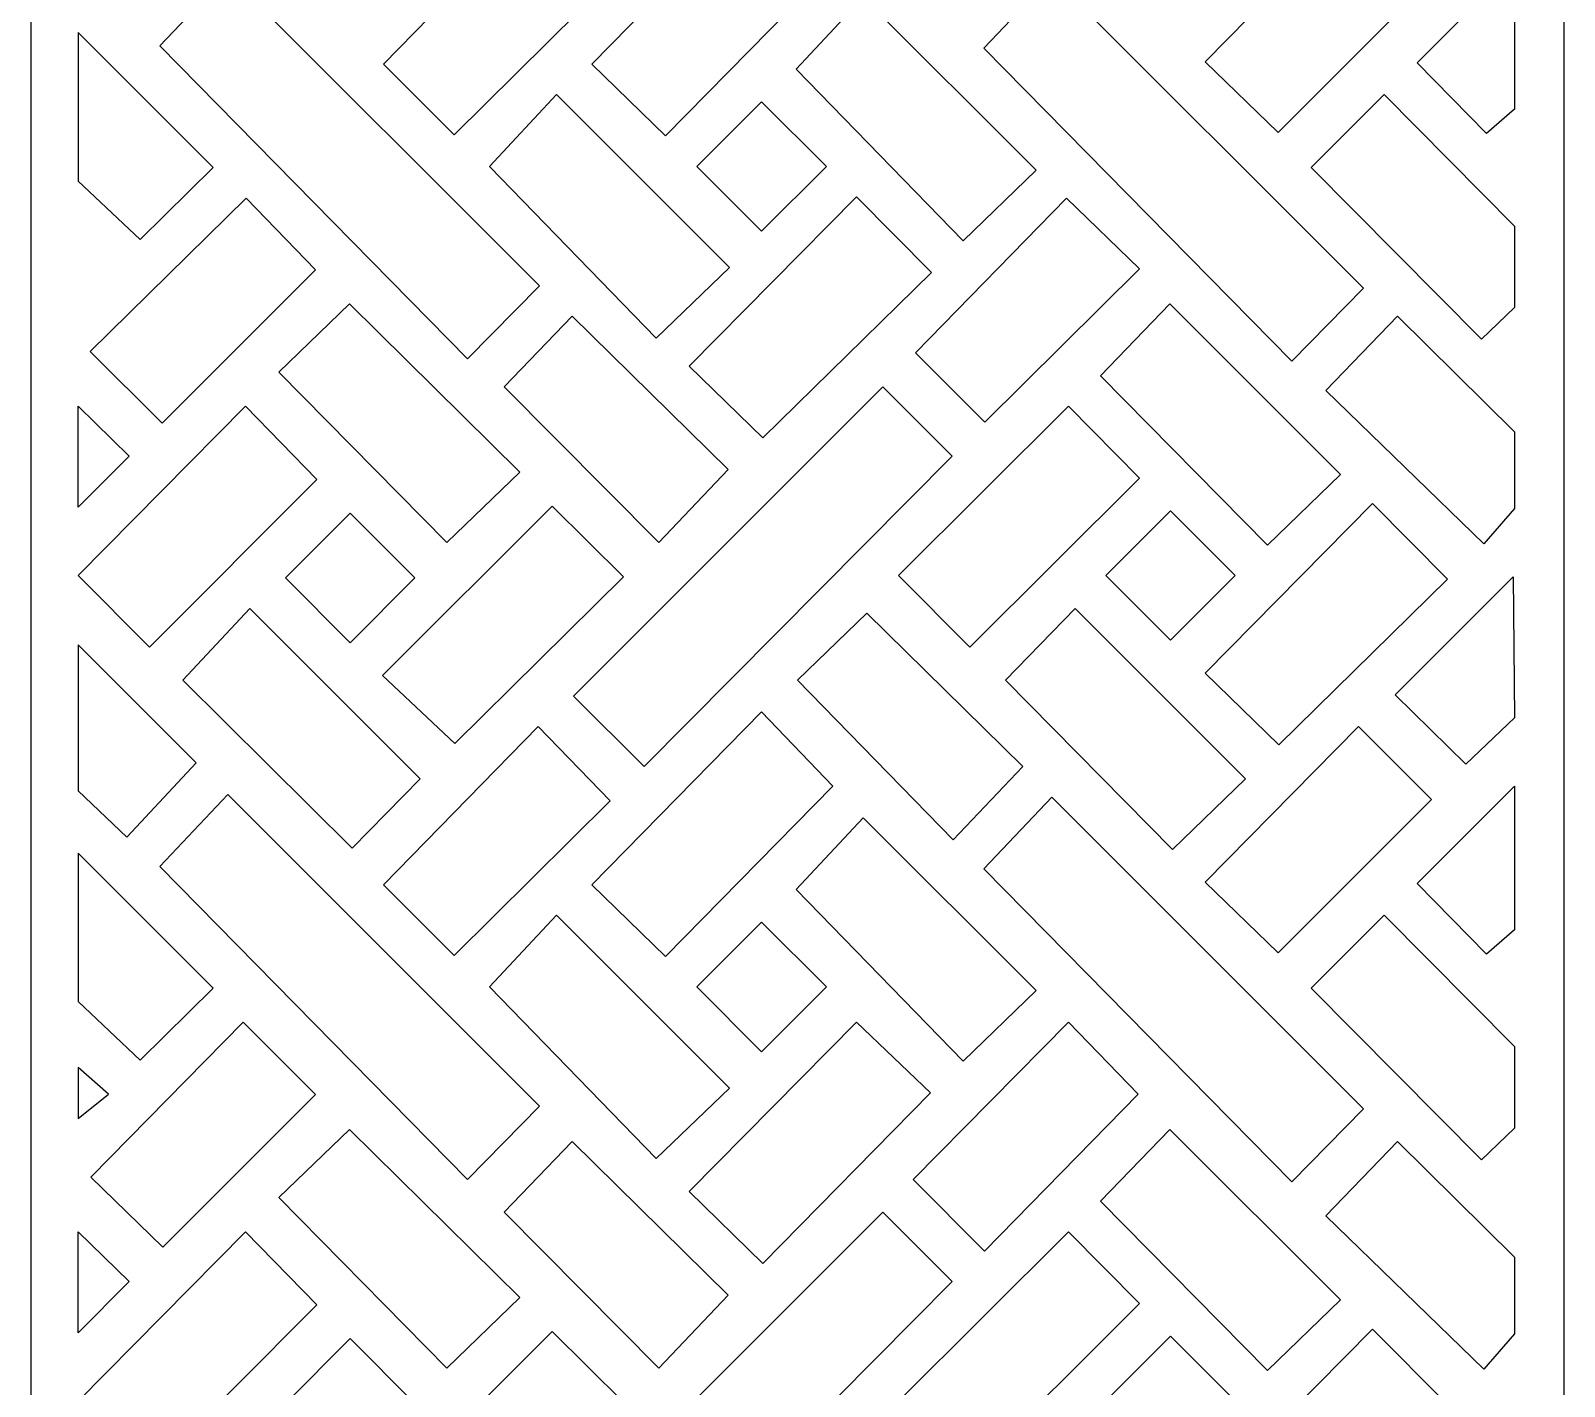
# Model space of a CAD drawing. Header units: centimetres. Extents: x 7.5 to 12.3, y -9 to 9.
# Drawn here: x 7.547 to 12.332, y -4.188 to 0.041 of the extents above; entities that cross this region are included whole.
import ezdxf

# ---------------------------------------------------------------- set-up
doc = ezdxf.new("R2010")
doc.units = ezdxf.units.CM
doc.header["$MEASUREMENT"] = 0
doc.layers.add('layer 1', color=7, linetype='Continuous')

msp = doc.modelspace()

# ---------------------------------------------------------------- linework, layer by layer
at = {"layer": 'layer 1', "color": 250}
for points, knots in [([(7.54732, -9.00022), (7.54732, -9.00022), (7.54732, 9.00077), (7.54732, 9.00077), (7.54732, 9.00077), (7.54732, 9.00077), (12.33248, 9.00077), (12.33248, 9.00077), (12.33248, 9.00077), (12.33248, 9.00077), (12.33248, -9.00022), (12.33248, -9.00022), (12.33248, -9.00022), (12.33248, -9.00022), (7.54732, -9.00022), (7.54732, -9.00022)], [0, 0, 0, 0, 0.2, 0.2, 0.2, 0.2, 0.4, 0.4, 0.4, 0.4, 0.6, 0.6, 0.6, 0.6, 1, 1, 1, 1]), ([(9.5279, -0.2877), (9.5279, -0.2877), (9.29808, -0.06404), (9.29808, -0.06404), (9.29808, -0.06404), (9.29808, -0.06404), (9.82798, 0.47565), (9.82798, 0.47565), (9.82798, 0.47565), (9.82798, 0.47565), (10.05003, 0.24388), (10.05003, 0.24388), (10.05003, 0.24388), (10.05003, 0.24388), (9.5279, -0.2877), (9.5279, -0.2877)], [0, 0, 0, 0, 0.2, 0.2, 0.2, 0.2, 0.4, 0.4, 0.4, 0.4, 0.6, 0.6, 0.6, 0.6, 1, 1, 1, 1]), ([(8.86893, -0.2839), (8.86893, -0.2839), (8.64866, -0.06363), (8.64866, -0.06363), (8.64866, -0.06363), (8.64866, -0.06363), (9.13098, 0.43008), (9.13098, 0.43008), (9.13098, 0.43008), (9.13098, 0.43008), (9.35504, 0.19841), (9.35504, 0.19841), (9.35504, 0.19841), (9.35504, 0.19841), (8.86893, -0.2839), (8.86893, -0.2839)], [0, 0, 0, 0, 0.2, 0.2, 0.2, 0.2, 0.4, 0.4, 0.4, 0.4, 0.6, 0.6, 0.6, 0.6, 1, 1, 1, 1]), ([(11.44001, -0.27631), (11.44001, -0.27631), (11.21214, -0.05604), (11.21214, -0.05604), (11.21214, -0.05604), (11.21214, -0.05604), (11.69066, 0.43008), (11.69066, 0.43008), (11.69066, 0.43008), (11.69066, 0.43008), (11.91852, 0.20221), (11.91852, 0.20221), (11.91852, 0.20221), (11.91852, 0.20221), (11.44001, -0.27631), (11.44001, -0.27631)], [0, 0, 0, 0, 0.2, 0.2, 0.2, 0.2, 0.4, 0.4, 0.4, 0.4, 0.6, 0.6, 0.6, 0.6, 1, 1, 1, 1]), ([(12.08942, -0.2801), (12.08942, -0.2801), (12.17677, -0.20415), (12.17677, -0.20415), (12.17677, -0.20415), (12.17677, -0.20415), (12.17677, 0.24399), (12.17677, 0.24399), (12.17677, 0.24399), (12.17677, 0.24399), (11.87295, -0.05983), (11.87295, -0.05983), (11.87295, -0.05983), (11.87295, -0.05983), (12.08942, -0.2801), (12.08942, -0.2801)], [0, 0, 0, 0, 0.2, 0.2, 0.2, 0.2, 0.4, 0.4, 0.4, 0.4, 0.6, 0.6, 0.6, 0.6, 1, 1, 1, 1]), ([(8.91071, -0.98269), (8.91071, -0.98269), (9.13477, -0.75482), (9.13477, -0.75482), (9.13477, -0.75482), (9.13477, -0.75482), (8.16255, 0.2174), (8.16255, 0.2174), (8.16255, 0.2174), (8.16255, 0.2174), (7.94988, -0.00667), (7.94988, -0.00667), (7.94988, -0.00667), (7.94988, -0.00667), (8.91071, -0.98269), (8.91071, -0.98269)], [0, 0, 0, 0, 0.2, 0.2, 0.2, 0.2, 0.4, 0.4, 0.4, 0.4, 0.6, 0.6, 0.6, 0.6, 1, 1, 1, 1]), ([(11.48178, -0.99028), (11.48178, -0.99028), (11.70585, -0.76242), (11.70585, -0.76242), (11.70585, -0.76242), (11.70585, -0.76242), (10.73362, 0.20981), (10.73362, 0.20981), (10.73362, 0.20981), (10.73362, 0.20981), (10.52095, -0.01426), (10.52095, -0.01426), (10.52095, -0.01426), (10.52095, -0.01426), (11.48178, -0.99028), (11.48178, -0.99028)], [0, 0, 0, 0, 0.2, 0.2, 0.2, 0.2, 0.4, 0.4, 0.4, 0.4, 0.6, 0.6, 0.6, 0.6, 1, 1, 1, 1]), ([(10.45639, -0.61431), (10.45639, -0.61431), (10.68426, -0.39404), (10.68426, -0.39404), (10.68426, -0.39404), (10.68426, -0.39404), (10.14497, 0.14524), (10.14497, 0.14524), (10.14497, 0.14524), (10.14497, 0.14524), (9.9361, -0.07882), (9.9361, -0.07882), (9.9361, -0.07882), (9.9361, -0.07882), (10.45639, -0.61431), (10.45639, -0.61431)], [0, 0, 0, 0, 0.2, 0.2, 0.2, 0.2, 0.4, 0.4, 0.4, 0.4, 0.6, 0.6, 0.6, 0.6, 1, 1, 1, 1]), ([(7.69543, -0.42822), (7.69543, -0.42822), (7.69543, 0.03511), (7.69543, 0.03511), (7.69543, 0.03511), (7.69543, 0.03511), (8.11698, -0.38644), (8.11698, -0.38644), (8.11698, -0.38644), (8.11698, -0.38644), (7.88911, -0.61051), (7.88911, -0.61051), (7.88911, -0.61051), (7.88911, -0.61051), (7.69543, -0.42822), (7.69543, -0.42822)], [0, 0, 0, 0, 0.2, 0.2, 0.2, 0.2, 0.4, 0.4, 0.4, 0.4, 0.6, 0.6, 0.6, 0.6, 1, 1, 1, 1]), ([(9.49936, -0.91813), (9.49936, -0.91813), (9.72722, -0.69786), (9.72722, -0.69786), (9.72722, -0.69786), (9.72722, -0.69786), (9.18794, -0.15858), (9.18794, -0.15858), (9.18794, -0.15858), (9.18794, -0.15858), (8.97907, -0.38264), (8.97907, -0.38264), (8.97907, -0.38264), (8.97907, -0.38264), (9.49936, -0.91813), (9.49936, -0.91813)], [0, 0, 0, 0, 0.2, 0.2, 0.2, 0.2, 0.4, 0.4, 0.4, 0.4, 0.6, 0.6, 0.6, 0.6, 1, 1, 1, 1]), ([(9.62586, -0.38264), (9.62586, -0.38264), (9.82786, -0.18064), (9.82786, -0.18064), (9.82786, -0.18064), (9.82786, -0.18064), (10.02987, -0.38264), (10.02987, -0.38264), (10.02987, -0.38264), (10.02987, -0.38264), (9.82786, -0.58465), (9.82786, -0.58465), (9.82786, -0.58465), (9.82786, -0.58465), (9.62586, -0.38264), (9.62586, -0.38264)], [0, 0, 0, 0, 0.2, 0.2, 0.2, 0.2, 0.4, 0.4, 0.4, 0.4, 0.6, 0.6, 0.6, 0.6, 1, 1, 1, 1]), ([(12.07423, -0.92192), (12.07423, -0.92192), (12.17677, -0.82318), (12.17677, -0.82318), (12.17677, -0.82318), (12.17677, -0.82318), (12.17677, -0.56873), (12.17677, -0.56873), (12.17677, -0.56873), (12.17677, -0.56873), (11.77041, -0.15858), (11.77041, -0.15858), (11.77041, -0.15858), (11.77041, -0.15858), (11.54254, -0.38644), (11.54254, -0.38644), (11.54254, -0.38644), (11.54254, -0.38644), (12.07423, -0.92192), (12.07423, -0.92192)], [0, 0, 0, 0, 0.1666667, 0.1666667, 0.1666667, 0.1666667, 0.3333333, 0.3333333, 0.3333333, 0.3333333, 0.5, 0.5, 0.5, 0.5, 0.6666667, 0.6666667, 0.6666667, 0.6666667, 1, 1, 1, 1]), ([(9.83172, -1.22954), (9.83172, -1.22954), (9.6019, -1.00589), (9.6019, -1.00589), (9.6019, -1.00589), (9.6019, -1.00589), (10.1242, -0.47759), (10.1242, -0.47759), (10.1242, -0.47759), (10.1242, -0.47759), (10.35765, -0.71316), (10.35765, -0.71316), (10.35765, -0.71316), (10.35765, -0.71316), (9.83172, -1.22954), (9.83172, -1.22954)], [0, 0, 0, 0, 0.2, 0.2, 0.2, 0.2, 0.4, 0.4, 0.4, 0.4, 0.6, 0.6, 0.6, 0.6, 1, 1, 1, 1]), ([(7.95747, -1.18397), (7.95747, -1.18397), (7.73341, -0.9599), (7.73341, -0.9599), (7.73341, -0.9599), (7.73341, -0.9599), (8.21952, -0.48139), (8.21952, -0.48139), (8.21952, -0.48139), (8.21952, -0.48139), (8.43599, -0.70545), (8.43599, -0.70545), (8.43599, -0.70545), (8.43599, -0.70545), (7.95747, -1.18397), (7.95747, -1.18397)], [0, 0, 0, 0, 0.2, 0.2, 0.2, 0.2, 0.4, 0.4, 0.4, 0.4, 0.6, 0.6, 0.6, 0.6, 1, 1, 1, 1]), ([(10.52475, -1.18017), (10.52475, -1.18017), (10.30828, -0.9637), (10.30828, -0.9637), (10.30828, -0.9637), (10.30828, -0.9637), (10.7792, -0.48139), (10.7792, -0.48139), (10.7792, -0.48139), (10.7792, -0.48139), (11.00706, -0.70165), (11.00706, -0.70165), (11.00706, -0.70165), (11.00706, -0.70165), (10.52475, -1.18017), (10.52475, -1.18017)], [0, 0, 0, 0, 0.2, 0.2, 0.2, 0.2, 0.4, 0.4, 0.4, 0.4, 0.6, 0.6, 0.6, 0.6, 1, 1, 1, 1]), ([(8.84614, -1.55615), (8.84614, -1.55615), (9.07401, -1.33588), (9.07401, -1.33588), (9.07401, -1.33588), (9.07401, -1.33588), (8.54233, -0.81179), (8.54233, -0.81179), (8.54233, -0.81179), (8.54233, -0.81179), (8.32206, -1.02446), (8.32206, -1.02446), (8.32206, -1.02446), (8.32206, -1.02446), (8.84614, -1.55615), (8.84614, -1.55615)], [0, 0, 0, 0, 0.2, 0.2, 0.2, 0.2, 0.4, 0.4, 0.4, 0.4, 0.6, 0.6, 0.6, 0.6, 1, 1, 1, 1]), ([(11.40583, -1.56375), (11.40583, -1.56375), (11.63369, -1.34348), (11.63369, -1.34348), (11.63369, -1.34348), (11.63369, -1.34348), (11.102, -0.81179), (11.102, -0.81179), (11.102, -0.81179), (11.102, -0.81179), (10.88553, -1.03586), (10.88553, -1.03586), (10.88553, -1.03586), (10.88553, -1.03586), (11.40583, -1.56375), (11.40583, -1.56375)], [0, 0, 0, 0, 0.2, 0.2, 0.2, 0.2, 0.4, 0.4, 0.4, 0.4, 0.6, 0.6, 0.6, 0.6, 1, 1, 1, 1]), ([(9.50695, -1.55615), (9.50695, -1.55615), (9.02464, -1.07004), (9.02464, -1.07004), (9.02464, -1.07004), (9.02464, -1.07004), (9.23731, -0.84977), (9.23731, -0.84977), (9.23731, -0.84977), (9.23731, -0.84977), (9.72343, -1.32828), (9.72343, -1.32828), (9.72343, -1.32828), (9.72343, -1.32828), (9.50695, -1.55615), (9.50695, -1.55615)], [0, 0, 0, 0, 0.2, 0.2, 0.2, 0.2, 0.4, 0.4, 0.4, 0.4, 0.6, 0.6, 0.6, 0.6, 1, 1, 1, 1]), ([(12.08183, -1.55995), (12.08183, -1.55995), (12.17677, -1.44981), (12.17677, -1.44981), (12.17677, -1.44981), (12.17677, -1.44981), (12.17677, -1.21055), (12.17677, -1.21055), (12.17677, -1.21055), (12.17677, -1.21055), (11.81219, -0.84977), (11.81219, -0.84977), (11.81219, -0.84977), (11.81219, -0.84977), (11.58812, -1.08143), (11.58812, -1.08143), (11.58812, -1.08143), (11.58812, -1.08143), (12.08183, -1.55995), (12.08183, -1.55995)], [0, 0, 0, 0, 0.1666667, 0.1666667, 0.1666667, 0.1666667, 0.3333333, 0.3333333, 0.3333333, 0.3333333, 0.5, 0.5, 0.5, 0.5, 0.6666667, 0.6666667, 0.6666667, 0.6666667, 1, 1, 1, 1]), ([(9.46138, -2.25494), (9.46138, -2.25494), (9.24111, -2.03467), (9.24111, -2.03467), (9.24111, -2.03467), (9.24111, -2.03467), (10.20574, -1.07004), (10.20574, -1.07004), (10.20574, -1.07004), (10.20574, -1.07004), (10.42221, -1.28651), (10.42221, -1.28651), (10.42221, -1.28651), (10.42221, -1.28651), (9.46138, -2.25494), (9.46138, -2.25494)], [0, 0, 0, 0, 0.2, 0.2, 0.2, 0.2, 0.4, 0.4, 0.4, 0.4, 0.6, 0.6, 0.6, 0.6, 1, 1, 1, 1]), ([(7.91766, -1.88276), (7.91766, -1.88276), (7.69543, -1.6591), (7.69543, -1.6591), (7.69543, -1.6591), (7.69543, -1.6591), (8.21773, -1.1308), (8.21773, -1.1308), (8.21773, -1.1308), (8.21773, -1.1308), (8.43979, -1.35877), (8.43979, -1.35877), (8.43979, -1.35877), (8.43979, -1.35877), (7.91766, -1.88276), (7.91766, -1.88276)], [0, 0, 0, 0, 0.2, 0.2, 0.2, 0.2, 0.4, 0.4, 0.4, 0.4, 0.6, 0.6, 0.6, 0.6, 1, 1, 1, 1]), ([(7.69543, -1.44602), (7.69543, -1.44602), (7.85493, -1.28651), (7.85493, -1.28651), (7.85493, -1.28651), (7.85493, -1.28651), (7.69543, -1.1308), (7.69543, -1.1308), (7.69543, -1.1308), (7.69543, -1.1308), (7.69543, -1.44602), (7.69543, -1.44602)], [0, 0, 0, 0, 0.25, 0.25, 0.25, 0.25, 0.5, 0.5, 0.5, 0.5, 1, 1, 1, 1]), ([(10.47734, -1.88276), (10.47734, -1.88276), (10.25511, -1.6591), (10.25511, -1.6591), (10.25511, -1.6591), (10.25511, -1.6591), (10.78501, -1.1308), (10.78501, -1.1308), (10.78501, -1.1308), (10.78501, -1.1308), (11.00706, -1.35498), (11.00706, -1.35498), (11.00706, -1.35498), (11.00706, -1.35498), (10.47734, -1.88276), (10.47734, -1.88276)], [0, 0, 0, 0, 0.2, 0.2, 0.2, 0.2, 0.4, 0.4, 0.4, 0.4, 0.6, 0.6, 0.6, 0.6, 1, 1, 1, 1]), ([(11.44196, -2.18658), (11.44196, -2.18658), (11.21214, -1.96292), (11.21214, -1.96292), (11.21214, -1.96292), (11.21214, -1.96292), (11.73444, -1.43462), (11.73444, -1.43462), (11.73444, -1.43462), (11.73444, -1.43462), (11.96789, -1.67019), (11.96789, -1.67019), (11.96789, -1.67019), (11.96789, -1.67019), (11.44196, -2.18658), (11.44196, -2.18658)], [0, 0, 0, 0, 0.2, 0.2, 0.2, 0.2, 0.4, 0.4, 0.4, 0.4, 0.6, 0.6, 0.6, 0.6, 1, 1, 1, 1]), ([(8.34222, -1.66629), (8.34222, -1.66629), (8.54423, -1.46428), (8.54423, -1.46428), (8.54423, -1.46428), (8.54423, -1.46428), (8.74623, -1.66629), (8.74623, -1.66629), (8.74623, -1.66629), (8.74623, -1.66629), (8.54423, -1.86829), (8.54423, -1.86829), (8.54423, -1.86829), (8.54423, -1.86829), (8.34222, -1.66629), (8.34222, -1.66629)], [0, 0, 0, 0, 0.2, 0.2, 0.2, 0.2, 0.4, 0.4, 0.4, 0.4, 0.6, 0.6, 0.6, 0.6, 1, 1, 1, 1]), ([(8.87089, -2.18278), (8.87089, -2.18278), (8.64487, -1.97052), (8.64487, -1.97052), (8.64487, -1.97052), (8.64487, -1.97052), (9.17476, -1.44222), (9.17476, -1.44222), (9.17476, -1.44222), (9.17476, -1.44222), (9.39682, -1.6626), (9.39682, -1.6626), (9.39682, -1.6626), (9.39682, -1.6626), (8.87089, -2.18278), (8.87089, -2.18278)], [0, 0, 0, 0, 0.2, 0.2, 0.2, 0.2, 0.4, 0.4, 0.4, 0.4, 0.6, 0.6, 0.6, 0.6, 1, 1, 1, 1]), ([(10.9019, -1.65869), (10.9019, -1.65869), (11.1039, -1.45669), (11.1039, -1.45669), (11.1039, -1.45669), (11.1039, -1.45669), (11.30591, -1.65869), (11.30591, -1.65869), (11.30591, -1.65869), (11.30591, -1.65869), (11.1039, -1.86069), (11.1039, -1.86069), (11.1039, -1.86069), (11.1039, -1.86069), (10.9019, -1.65869), (10.9019, -1.65869)], [0, 0, 0, 0, 0.2, 0.2, 0.2, 0.2, 0.4, 0.4, 0.4, 0.4, 0.6, 0.6, 0.6, 0.6, 1, 1, 1, 1]), ([(12.02486, -2.24734), (12.02486, -2.24734), (12.17677, -2.10303), (12.17677, -2.10303), (12.17677, -2.10303), (12.17677, -2.10303), (12.17297, -1.66249), (12.17297, -1.66249), (12.17297, -1.66249), (12.17297, -1.66249), (11.80459, -2.03087), (11.80459, -2.03087), (11.80459, -2.03087), (11.80459, -2.03087), (12.02486, -2.24734), (12.02486, -2.24734)], [0, 0, 0, 0, 0.2, 0.2, 0.2, 0.2, 0.4, 0.4, 0.4, 0.4, 0.6, 0.6, 0.6, 0.6, 1, 1, 1, 1]), ([(8.54992, -2.50939), (8.54992, -2.50939), (8.7626, -2.29292), (8.7626, -2.29292), (8.7626, -2.29292), (8.7626, -2.29292), (8.23091, -1.76123), (8.23091, -1.76123), (8.23091, -1.76123), (8.23091, -1.76123), (8.02204, -1.9853), (8.02204, -1.9853), (8.02204, -1.9853), (8.02204, -1.9853), (8.54992, -2.50939), (8.54992, -2.50939)], [0, 0, 0, 0, 0.2, 0.2, 0.2, 0.2, 0.4, 0.4, 0.4, 0.4, 0.6, 0.6, 0.6, 0.6, 1, 1, 1, 1]), ([(11.1096, -2.51319), (11.1096, -2.51319), (11.33747, -2.29292), (11.33747, -2.29292), (11.33747, -2.29292), (11.33747, -2.29292), (10.80578, -1.76123), (10.80578, -1.76123), (10.80578, -1.76123), (10.80578, -1.76123), (10.58931, -1.9853), (10.58931, -1.9853), (10.58931, -1.9853), (10.58931, -1.9853), (11.1096, -2.51319), (11.1096, -2.51319)], [0, 0, 0, 0, 0.2, 0.2, 0.2, 0.2, 0.4, 0.4, 0.4, 0.4, 0.6, 0.6, 0.6, 0.6, 1, 1, 1, 1]), ([(10.42601, -2.4828), (10.42601, -2.4828), (9.9399, -1.9853), (9.9399, -1.9853), (9.9399, -1.9853), (9.9399, -1.9853), (10.15637, -1.77642), (10.15637, -1.77642), (10.15637, -1.77642), (10.15637, -1.77642), (10.64248, -2.25494), (10.64248, -2.25494), (10.64248, -2.25494), (10.64248, -2.25494), (10.42601, -2.4828), (10.42601, -2.4828)], [0, 0, 0, 0, 0.2, 0.2, 0.2, 0.2, 0.4, 0.4, 0.4, 0.4, 0.6, 0.6, 0.6, 0.6, 1, 1, 1, 1]), ([(7.84734, -2.47521), (7.84734, -2.47521), (7.69543, -2.33089), (7.69543, -2.33089), (7.69543, -2.33089), (7.69543, -2.33089), (7.69543, -1.87516), (7.69543, -1.87516), (7.69543, -1.87516), (7.69543, -1.87516), (8.06381, -2.24354), (8.06381, -2.24354), (8.06381, -2.24354), (8.06381, -2.24354), (7.84734, -2.47521), (7.84734, -2.47521)], [0, 0, 0, 0, 0.2, 0.2, 0.2, 0.2, 0.4, 0.4, 0.4, 0.4, 0.6, 0.6, 0.6, 0.6, 1, 1, 1, 1]), ([(9.5279, -2.84739), (9.5279, -2.84739), (9.29808, -2.62373), (9.29808, -2.62373), (9.29808, -2.62373), (9.29808, -2.62373), (9.82798, -2.08404), (9.82798, -2.08404), (9.82798, -2.08404), (9.82798, -2.08404), (10.05003, -2.31581), (10.05003, -2.31581), (10.05003, -2.31581), (10.05003, -2.31581), (9.5279, -2.84739), (9.5279, -2.84739)], [0, 0, 0, 0, 0.2, 0.2, 0.2, 0.2, 0.4, 0.4, 0.4, 0.4, 0.6, 0.6, 0.6, 0.6, 1, 1, 1, 1]), ([(8.86893, -2.84359), (8.86893, -2.84359), (8.64866, -2.62332), (8.64866, -2.62332), (8.64866, -2.62332), (8.64866, -2.62332), (9.13098, -2.12961), (9.13098, -2.12961), (9.13098, -2.12961), (9.13098, -2.12961), (9.35504, -2.36127), (9.35504, -2.36127), (9.35504, -2.36127), (9.35504, -2.36127), (8.86893, -2.84359), (8.86893, -2.84359)], [0, 0, 0, 0, 0.2, 0.2, 0.2, 0.2, 0.4, 0.4, 0.4, 0.4, 0.6, 0.6, 0.6, 0.6, 1, 1, 1, 1]), ([(11.44001, -2.83599), (11.44001, -2.83599), (11.21214, -2.61572), (11.21214, -2.61572), (11.21214, -2.61572), (11.21214, -2.61572), (11.69066, -2.12961), (11.69066, -2.12961), (11.69066, -2.12961), (11.69066, -2.12961), (11.91852, -2.35748), (11.91852, -2.35748), (11.91852, -2.35748), (11.91852, -2.35748), (11.44001, -2.83599), (11.44001, -2.83599)], [0, 0, 0, 0, 0.2, 0.2, 0.2, 0.2, 0.4, 0.4, 0.4, 0.4, 0.6, 0.6, 0.6, 0.6, 1, 1, 1, 1]), ([(8.91071, -3.54238), (8.91071, -3.54238), (9.13477, -3.31451), (9.13477, -3.31451), (9.13477, -3.31451), (9.13477, -3.31451), (8.16255, -2.34229), (8.16255, -2.34229), (8.16255, -2.34229), (8.16255, -2.34229), (7.94988, -2.56635), (7.94988, -2.56635), (7.94988, -2.56635), (7.94988, -2.56635), (8.91071, -3.54238), (8.91071, -3.54238)], [0, 0, 0, 0, 0.2, 0.2, 0.2, 0.2, 0.4, 0.4, 0.4, 0.4, 0.6, 0.6, 0.6, 0.6, 1, 1, 1, 1]), ([(12.08942, -2.83979), (12.08942, -2.83979), (12.17677, -2.76384), (12.17677, -2.76384), (12.17677, -2.76384), (12.17677, -2.76384), (12.17677, -2.3157), (12.17677, -2.3157), (12.17677, -2.3157), (12.17677, -2.3157), (11.87295, -2.61952), (11.87295, -2.61952), (11.87295, -2.61952), (11.87295, -2.61952), (12.08942, -2.83979), (12.08942, -2.83979)], [0, 0, 0, 0, 0.2, 0.2, 0.2, 0.2, 0.4, 0.4, 0.4, 0.4, 0.6, 0.6, 0.6, 0.6, 1, 1, 1, 1]), ([(11.48178, -3.54997), (11.48178, -3.54997), (11.70585, -3.32211), (11.70585, -3.32211), (11.70585, -3.32211), (11.70585, -3.32211), (10.73362, -2.34988), (10.73362, -2.34988), (10.73362, -2.34988), (10.73362, -2.34988), (10.52095, -2.57395), (10.52095, -2.57395), (10.52095, -2.57395), (10.52095, -2.57395), (11.48178, -3.54997), (11.48178, -3.54997)], [0, 0, 0, 0, 0.2, 0.2, 0.2, 0.2, 0.4, 0.4, 0.4, 0.4, 0.6, 0.6, 0.6, 0.6, 1, 1, 1, 1]), ([(10.45639, -3.174), (10.45639, -3.174), (10.68426, -2.95373), (10.68426, -2.95373), (10.68426, -2.95373), (10.68426, -2.95373), (10.14497, -2.41444), (10.14497, -2.41444), (10.14497, -2.41444), (10.14497, -2.41444), (9.9361, -2.63851), (9.9361, -2.63851), (9.9361, -2.63851), (9.9361, -2.63851), (10.45639, -3.174), (10.45639, -3.174)], [0, 0, 0, 0, 0.2, 0.2, 0.2, 0.2, 0.4, 0.4, 0.4, 0.4, 0.6, 0.6, 0.6, 0.6, 1, 1, 1, 1]), ([(7.69543, -2.9879), (7.69543, -2.9879), (7.69543, -2.52458), (7.69543, -2.52458), (7.69543, -2.52458), (7.69543, -2.52458), (8.11698, -2.94613), (8.11698, -2.94613), (8.11698, -2.94613), (8.11698, -2.94613), (7.88911, -3.1702), (7.88911, -3.1702), (7.88911, -3.1702), (7.88911, -3.1702), (7.69543, -2.9879), (7.69543, -2.9879)], [0, 0, 0, 0, 0.2, 0.2, 0.2, 0.2, 0.4, 0.4, 0.4, 0.4, 0.6, 0.6, 0.6, 0.6, 1, 1, 1, 1]), ([(9.49936, -3.47782), (9.49936, -3.47782), (9.72722, -3.25755), (9.72722, -3.25755), (9.72722, -3.25755), (9.72722, -3.25755), (9.18794, -2.71826), (9.18794, -2.71826), (9.18794, -2.71826), (9.18794, -2.71826), (8.97907, -2.94233), (8.97907, -2.94233), (8.97907, -2.94233), (8.97907, -2.94233), (9.49936, -3.47782), (9.49936, -3.47782)], [0, 0, 0, 0, 0.2, 0.2, 0.2, 0.2, 0.4, 0.4, 0.4, 0.4, 0.6, 0.6, 0.6, 0.6, 1, 1, 1, 1]), ([(12.07423, -3.48161), (12.07423, -3.48161), (12.17677, -3.38287), (12.17677, -3.38287), (12.17677, -3.38287), (12.17677, -3.38287), (12.17677, -3.12842), (12.17677, -3.12842), (12.17677, -3.12842), (12.17677, -3.12842), (11.77041, -2.71826), (11.77041, -2.71826), (11.77041, -2.71826), (11.77041, -2.71826), (11.54254, -2.94613), (11.54254, -2.94613), (11.54254, -2.94613), (11.54254, -2.94613), (12.07423, -3.48161), (12.07423, -3.48161)], [0, 0, 0, 0, 0.1666667, 0.1666667, 0.1666667, 0.1666667, 0.3333333, 0.3333333, 0.3333333, 0.3333333, 0.5, 0.5, 0.5, 0.5, 0.6666667, 0.6666667, 0.6666667, 0.6666667, 1, 1, 1, 1]), ([(9.62586, -2.94233), (9.62586, -2.94233), (9.82786, -2.74033), (9.82786, -2.74033), (9.82786, -2.74033), (9.82786, -2.74033), (10.02987, -2.94233), (10.02987, -2.94233), (10.02987, -2.94233), (10.02987, -2.94233), (9.82786, -3.14433), (9.82786, -3.14433), (9.82786, -3.14433), (9.82786, -3.14433), (9.62586, -2.94233), (9.62586, -2.94233)], [0, 0, 0, 0, 0.2, 0.2, 0.2, 0.2, 0.4, 0.4, 0.4, 0.4, 0.6, 0.6, 0.6, 0.6, 1, 1, 1, 1]), ([(7.96001, -3.75379), (7.96001, -3.75379), (7.73467, -3.53605), (7.73467, -3.53605), (7.73467, -3.53605), (7.73467, -3.53605), (8.21066, -3.05247), (8.21066, -3.05247), (8.21066, -3.05247), (8.21066, -3.05247), (8.43599, -3.2778), (8.43599, -3.2778), (8.43599, -3.2778), (8.43599, -3.2778), (7.96001, -3.75379), (7.96001, -3.75379)], [0, 0, 0, 0, 0.2, 0.2, 0.2, 0.2, 0.4, 0.4, 0.4, 0.4, 0.6, 0.6, 0.6, 0.6, 1, 1, 1, 1]), ([(10.1242, -3.05247), (10.1242, -3.05247), (9.6019, -3.58077), (9.6019, -3.58077), (9.6019, -3.58077), (9.6019, -3.58077), (9.83172, -3.80442), (9.83172, -3.80442), (9.83172, -3.80442), (9.83172, -3.80442), (10.35512, -3.27284), (10.35512, -3.27284), (10.35512, -3.27284), (10.35512, -3.27284), (10.1242, -3.05247), (10.1242, -3.05247)], [0, 0, 0, 0, 0.2, 0.2, 0.2, 0.2, 0.4, 0.4, 0.4, 0.4, 0.6, 0.6, 0.6, 0.6, 1, 1, 1, 1]), ([(10.52291, -3.76645), (10.52291, -3.76645), (10.30068, -3.54279), (10.30068, -3.54279), (10.30068, -3.54279), (10.30068, -3.54279), (10.78501, -3.05247), (10.78501, -3.05247), (10.78501, -3.05247), (10.78501, -3.05247), (11.00326, -3.27664), (11.00326, -3.27664), (11.00326, -3.27664), (11.00326, -3.27664), (10.52291, -3.76645), (10.52291, -3.76645)], [0, 0, 0, 0, 0.2, 0.2, 0.2, 0.2, 0.4, 0.4, 0.4, 0.4, 0.6, 0.6, 0.6, 0.6, 1, 1, 1, 1]), ([(7.69543, -3.35249), (7.69543, -3.35249), (7.69543, -3.19298), (7.69543, -3.19298), (7.69543, -3.19298), (7.69543, -3.19298), (7.79037, -3.27653), (7.79037, -3.27653), (7.79037, -3.27653), (7.79037, -3.27653), (7.69543, -3.35249), (7.69543, -3.35249)], [0, 0, 0, 0, 0.25, 0.25, 0.25, 0.25, 0.5, 0.5, 0.5, 0.5, 1, 1, 1, 1]), ([(8.84614, -4.13103), (8.84614, -4.13103), (9.07401, -3.91076), (9.07401, -3.91076), (9.07401, -3.91076), (9.07401, -3.91076), (8.54233, -3.38667), (8.54233, -3.38667), (8.54233, -3.38667), (8.54233, -3.38667), (8.32206, -3.59934), (8.32206, -3.59934), (8.32206, -3.59934), (8.32206, -3.59934), (8.84614, -4.13103), (8.84614, -4.13103)], [0, 0, 0, 0, 0.2, 0.2, 0.2, 0.2, 0.4, 0.4, 0.4, 0.4, 0.6, 0.6, 0.6, 0.6, 1, 1, 1, 1]), ([(11.40583, -4.13863), (11.40583, -4.13863), (11.63369, -3.91836), (11.63369, -3.91836), (11.63369, -3.91836), (11.63369, -3.91836), (11.102, -3.38667), (11.102, -3.38667), (11.102, -3.38667), (11.102, -3.38667), (10.88553, -3.61074), (10.88553, -3.61074), (10.88553, -3.61074), (10.88553, -3.61074), (11.40583, -4.13863), (11.40583, -4.13863)], [0, 0, 0, 0, 0.2, 0.2, 0.2, 0.2, 0.4, 0.4, 0.4, 0.4, 0.6, 0.6, 0.6, 0.6, 1, 1, 1, 1]), ([(9.50695, -4.13103), (9.50695, -4.13103), (9.02464, -3.64492), (9.02464, -3.64492), (9.02464, -3.64492), (9.02464, -3.64492), (9.23731, -3.42465), (9.23731, -3.42465), (9.23731, -3.42465), (9.23731, -3.42465), (9.72343, -3.90316), (9.72343, -3.90316), (9.72343, -3.90316), (9.72343, -3.90316), (9.50695, -4.13103), (9.50695, -4.13103)], [0, 0, 0, 0, 0.2, 0.2, 0.2, 0.2, 0.4, 0.4, 0.4, 0.4, 0.6, 0.6, 0.6, 0.6, 1, 1, 1, 1]), ([(12.08183, -4.13483), (12.08183, -4.13483), (12.17677, -4.02469), (12.17677, -4.02469), (12.17677, -4.02469), (12.17677, -4.02469), (12.17677, -3.78543), (12.17677, -3.78543), (12.17677, -3.78543), (12.17677, -3.78543), (11.81219, -3.42465), (11.81219, -3.42465), (11.81219, -3.42465), (11.81219, -3.42465), (11.58812, -3.65631), (11.58812, -3.65631), (11.58812, -3.65631), (11.58812, -3.65631), (12.08183, -4.13483), (12.08183, -4.13483)], [0, 0, 0, 0, 0.1666667, 0.1666667, 0.1666667, 0.1666667, 0.3333333, 0.3333333, 0.3333333, 0.3333333, 0.5, 0.5, 0.5, 0.5, 0.6666667, 0.6666667, 0.6666667, 0.6666667, 1, 1, 1, 1]), ([(9.46138, -4.82982), (9.46138, -4.82982), (9.24111, -4.60955), (9.24111, -4.60955), (9.24111, -4.60955), (9.24111, -4.60955), (10.20574, -3.64492), (10.20574, -3.64492), (10.20574, -3.64492), (10.20574, -3.64492), (10.42221, -3.86139), (10.42221, -3.86139), (10.42221, -3.86139), (10.42221, -3.86139), (9.46138, -4.82982), (9.46138, -4.82982)], [0, 0, 0, 0, 0.2, 0.2, 0.2, 0.2, 0.4, 0.4, 0.4, 0.4, 0.6, 0.6, 0.6, 0.6, 1, 1, 1, 1]), ([(7.91766, -4.45764), (7.91766, -4.45764), (7.69543, -4.23398), (7.69543, -4.23398), (7.69543, -4.23398), (7.69543, -4.23398), (8.21773, -3.70568), (8.21773, -3.70568), (8.21773, -3.70568), (8.21773, -3.70568), (8.43979, -3.93365), (8.43979, -3.93365), (8.43979, -3.93365), (8.43979, -3.93365), (7.91766, -4.45764), (7.91766, -4.45764)], [0, 0, 0, 0, 0.2, 0.2, 0.2, 0.2, 0.4, 0.4, 0.4, 0.4, 0.6, 0.6, 0.6, 0.6, 1, 1, 1, 1]), ([(7.69543, -4.02089), (7.69543, -4.02089), (7.85493, -3.86139), (7.85493, -3.86139), (7.85493, -3.86139), (7.85493, -3.86139), (7.69543, -3.70568), (7.69543, -3.70568), (7.69543, -3.70568), (7.69543, -3.70568), (7.69543, -4.02089), (7.69543, -4.02089)], [0, 0, 0, 0, 0.25, 0.25, 0.25, 0.25, 0.5, 0.5, 0.5, 0.5, 1, 1, 1, 1]), ([(10.47734, -4.45764), (10.47734, -4.45764), (10.25511, -4.23398), (10.25511, -4.23398), (10.25511, -4.23398), (10.25511, -4.23398), (10.78501, -3.70568), (10.78501, -3.70568), (10.78501, -3.70568), (10.78501, -3.70568), (11.00706, -3.92986), (11.00706, -3.92986), (11.00706, -3.92986), (11.00706, -3.92986), (10.47734, -4.45764), (10.47734, -4.45764)], [0, 0, 0, 0, 0.2, 0.2, 0.2, 0.2, 0.4, 0.4, 0.4, 0.4, 0.6, 0.6, 0.6, 0.6, 1, 1, 1, 1]), ([(8.87089, -4.75766), (8.87089, -4.75766), (8.64487, -4.5454), (8.64487, -4.5454), (8.64487, -4.5454), (8.64487, -4.5454), (9.17476, -4.0171), (9.17476, -4.0171), (9.17476, -4.0171), (9.17476, -4.0171), (9.39682, -4.23747), (9.39682, -4.23747), (9.39682, -4.23747), (9.39682, -4.23747), (8.87089, -4.75766), (8.87089, -4.75766)], [0, 0, 0, 0, 0.2, 0.2, 0.2, 0.2, 0.4, 0.4, 0.4, 0.4, 0.6, 0.6, 0.6, 0.6, 1, 1, 1, 1]), ([(11.44196, -4.76146), (11.44196, -4.76146), (11.21214, -4.5378), (11.21214, -4.5378), (11.21214, -4.5378), (11.21214, -4.5378), (11.73444, -4.0095), (11.73444, -4.0095), (11.73444, -4.0095), (11.73444, -4.0095), (11.96789, -4.24507), (11.96789, -4.24507), (11.96789, -4.24507), (11.96789, -4.24507), (11.44196, -4.76146), (11.44196, -4.76146)], [0, 0, 0, 0, 0.2, 0.2, 0.2, 0.2, 0.4, 0.4, 0.4, 0.4, 0.6, 0.6, 0.6, 0.6, 1, 1, 1, 1]), ([(8.34222, -4.24116), (8.34222, -4.24116), (8.54423, -4.03916), (8.54423, -4.03916), (8.54423, -4.03916), (8.54423, -4.03916), (8.74623, -4.24116), (8.74623, -4.24116), (8.74623, -4.24116), (8.74623, -4.24116), (8.54423, -4.44317), (8.54423, -4.44317), (8.54423, -4.44317), (8.54423, -4.44317), (8.34222, -4.24116), (8.34222, -4.24116)], [0, 0, 0, 0, 0.2, 0.2, 0.2, 0.2, 0.4, 0.4, 0.4, 0.4, 0.6, 0.6, 0.6, 0.6, 1, 1, 1, 1]), ([(10.9019, -4.23357), (10.9019, -4.23357), (11.1039, -4.03156), (11.1039, -4.03156), (11.1039, -4.03156), (11.1039, -4.03156), (11.30591, -4.23357), (11.30591, -4.23357), (11.30591, -4.23357), (11.30591, -4.23357), (11.1039, -4.43557), (11.1039, -4.43557), (11.1039, -4.43557), (11.1039, -4.43557), (10.9019, -4.23357), (10.9019, -4.23357)], [0, 0, 0, 0, 0.2, 0.2, 0.2, 0.2, 0.4, 0.4, 0.4, 0.4, 0.6, 0.6, 0.6, 0.6, 1, 1, 1, 1])]:
    msp.add_open_spline(points, degree=3, knots=knots, dxfattribs=at)

doc.saveas('drawing.dxf')
